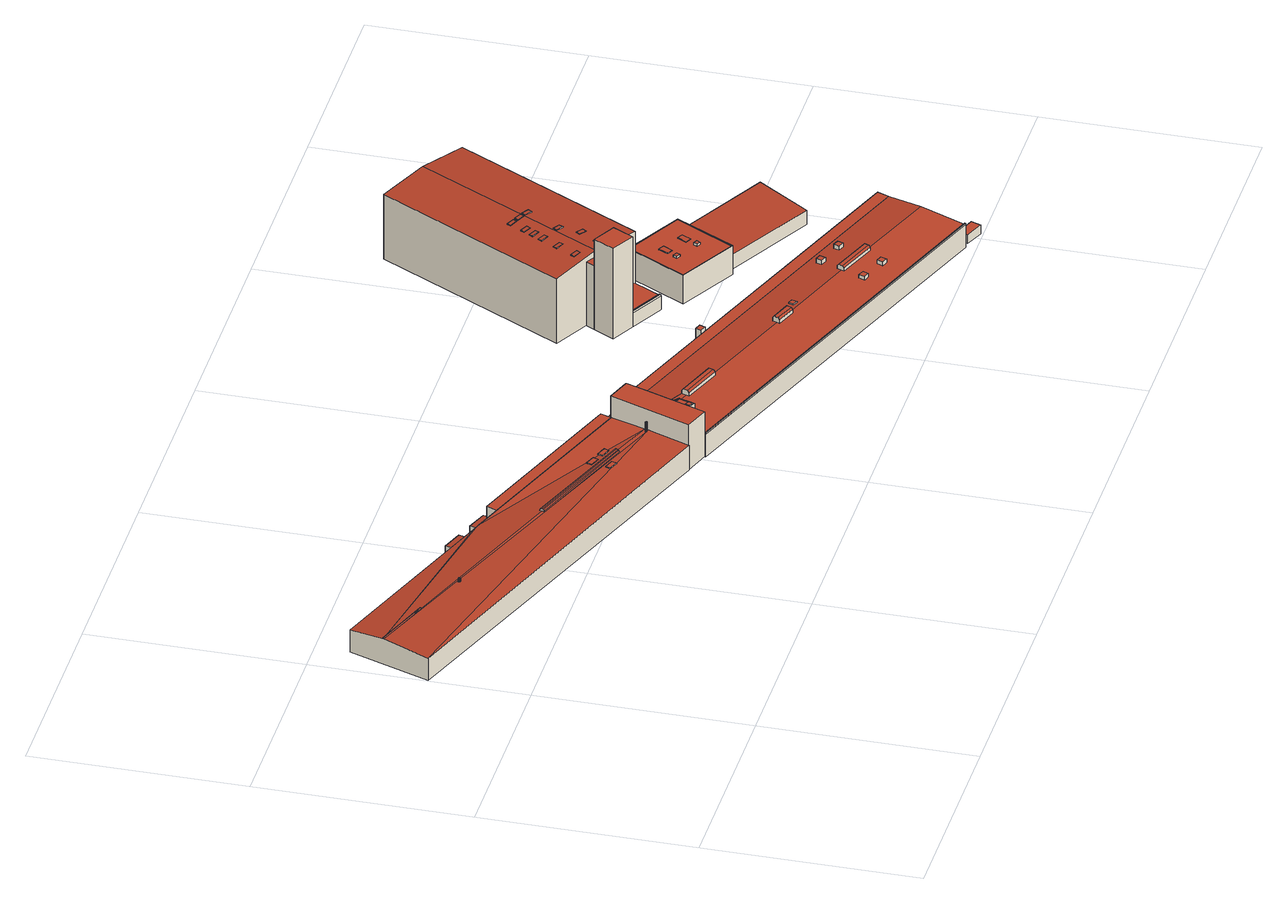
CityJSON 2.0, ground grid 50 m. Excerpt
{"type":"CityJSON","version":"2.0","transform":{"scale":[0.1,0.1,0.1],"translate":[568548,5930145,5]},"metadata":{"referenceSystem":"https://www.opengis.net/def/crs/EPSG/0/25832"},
"CityObjects":{
"building1":{"type":"Building","attributes":{"Grundfläche 2D":"4253.292030","Grundhöhe NN":"5.218"},"children":["building1-1","building1-2","building1-3","building1-4","building1-5","building1-6","building1-7","building1-8","building1-9","building1-10","building1-11","building1-12","building1-13","building1-14"],"geometry":[{"type":"MultiSurface","lod":"3","boundaries":[[[0,1,2,3]],[[1,4,5,2]],[[4,6,7,5]],[[8,9,10,11,12,13],[14,15,16,17]],[[18,19,20,21,22,11]],[[18,11,10]],[[20,23,21]],[[20,24,25,23]],[[26,27,28,29]],[[27,30,31,28]],[[30,32,33,31]],[[34,35,36,37,38]],[[39,40,41,42]],[[43,40,39,44]],[[45,43,44,46]],[[47,48,45,46,49,50]],[[51,47,50,52]],[[53,51,52,54]],[[55,56,57,58,59,60,61,62,63,64,65,66,67,68,69,70,71,72,73]],[[71,70,74]],[[75,76,71,74,77]],[[78,63,62,79,80,81,58,57,56,55,82,83,76,75,84,85,86,87,88]],[[89,90,91,92,93,94]],[[95,96,97,42,41,98,99,90,100,101]],[[102,103,104,105,104,106,41,107]],[[41,106,98]],[[107,108,102]],[[91,90,99,98,106,104,105,93,92]],[[109,110,111,100,112,113]],[[101,100,111,110,109,113,114,105,104,103,102,115,116,53,54,117,118]],[[114,105,114,119]],[[114,113,119]],[[120,105,114,119]],[[121,122,123,124,125,126,127]],[[128,129,130,131,132,133]],[[134,135,136,137]],[[138,139,140,141,142,143]],[[60,59,58,81,6,4,1,0]],[[7,6,81,80]],[[80,79,62,61,3,2,5,7]],[[0,3,61,60]],[[24,68,67,25]],[[30,27,26,71,76,83,32]],[[33,32,83,82]],[[29,28,31,33,82,55,73,72]],[[26,29,72,71]],[[144,145,35,34]],[[145,146,36,35]],[[146,78,37,36]],[[38,37,78,88]],[[96,95,46,44,39,42,97]],[[118,117,54,52,50,49,46,95,101]],[[115,102,108,107,41,40,43,45,48,47,51,53,116]],[[34,122,121,89,147,148,144]],[[149,125,124,123,122,34,38,88,87,150,151,152,153,66,65,154]],[[155,127,126,125,149,156]],[[100,90,89,121,127,155,157,112]],[[128,133,158,159]],[[129,128,159,160]],[[130,129,160,161]],[[145,144,148,162]],[[146,145,162,163]],[[64,63,78,146,163,164]],[[65,64,164,154]],[[136,135,165,166]],[[132,137,136,166,158,133]],[[137,132,131,134]],[[89,94,167,147]],[[141,140,168,165,135,134,131,130,161,169,120,119,113,112,157,170]],[[93,105,120,169,171]],[[94,93,171,167]],[[142,141,170,172]],[[143,142,172,173]],[[138,143,173,174]],[[139,138,174,175]],[[140,139,175,168]],[[170,157,155,156,149,154,164,163,162,148,147,167,171,169,161,160,159,158,166,165,168,175,174,173,172]]],"semantics":{"surfaces":[{"type":"RoofSurface"},{"type":"WallSurface"},{"type":"GroundSurface"}],"values":[0,0,0,0,0,0,0,0,0,0,0,0,0,0,0,0,0,0,0,0,0,0,0,0,0,0,0,0,0,0,0,0,0,0,0,0,0,1,1,1,1,1,1,1,1,1,1,1,1,1,1,1,1,1,1,1,1,1,1,1,1,1,1,1,1,1,1,1,1,1,1,1,1,1,1,1,2]}}]},
"building1-1":{"type":"BuildingInstallation","parents":["building1"],"geometry":[{"type":"MultiSurface","lod":"3","boundaries":[[[176,177,21,178]],[[21,177,179]],[[180,181,179,177]],[[182,183,184,185,186,181,180,187,188]],[[189,190,191,184,183]],[[192,193,194,195,196,197,198,191,190]],[[195,199,200,196]],[[153,152,151,150,182,188,187,180,177,176]],[[182,150,87,86,183]],[[75,77,74,70,69,199,195,194,193,192,190,189,183,86,85,84]],[[68,24,200,199,69]],[[196,200,24,20,19,18,191,198,197]],[[191,18,10]],[[8,184,191,10,9]],[[185,184,8,13]],[[13,12,181,186,185]],[[181,12,11]],[[21,179,181,11,22]],[[21,179,21,23]],[[178,21,23,25]],[[176,178,25,67,66,153]]],"semantics":{"surfaces":[{"type":"RoofSurface"},{"type":"WallSurface"}],"values":[0,0,0,0,0,0,0,1,1,1,1,1,1,1,1,1,1,1,1,1,1]}}]},
"building1-2":{"type":"BuildingInstallation","parents":["building1"],"geometry":[{"type":"MultiSurface","lod":"3","boundaries":[[[201,202,203,204]],[[202,205,206,207,203]],[[206,208,209,207]],[[210,56,211,212,208,206,205,202,201]],[[209,208,212,213]],[[213,214,57,215,204,203,207,209]],[[215,210,201,204]]],"semantics":{"surfaces":[{"type":"RoofSurface"},{"type":"WallSurface"}],"values":[0,0,0,1,1,1,1]}}]},
"building1-3":{"type":"BuildingInstallation","parents":["building1"],"geometry":[{"type":"MultiSurface","lod":"3","boundaries":[[[216,217,218,219]],[[220,221,219,218]],[[221,222,216,219]],[[217,216,222,223]],[[218,217,223,220]]],"semantics":{"surfaces":[{"type":"RoofSurface"},{"type":"WallSurface"}],"values":[0,1,1,1,1]}}]},
"building1-4":{"type":"BuildingInstallation","parents":["building1"],"geometry":[{"type":"MultiSurface","lod":"3","boundaries":[[[224,225,226,227]],[[227,226,228,229]],[[224,227,229,230]],[[225,224,230,231]],[[226,225,231,228]]],"semantics":{"surfaces":[{"type":"RoofSurface"},{"type":"WallSurface"}],"values":[0,1,1,1,1]}}]},
"building1-5":{"type":"BuildingInstallation","parents":["building1"],"geometry":[{"type":"MultiSurface","lod":"3","boundaries":[[[232,233,234,235]],[[235,234,236,237]],[[232,235,237,238]],[[233,232,238,239]],[[234,233,239,236]]],"semantics":{"surfaces":[{"type":"RoofSurface"},{"type":"WallSurface"}],"values":[0,1,1,1,1]}}]},
"building1-6":{"type":"BuildingInstallation","parents":["building1"],"geometry":[{"type":"MultiSurface","lod":"3","boundaries":[[[240,241,242,243]],[[243,242,244,245]],[[240,243,245,246]],[[241,240,246,247]],[[242,241,247,244]]],"semantics":{"surfaces":[{"type":"RoofSurface"},{"type":"WallSurface"}],"values":[0,1,1,1,1]}}]},
"building1-7":{"type":"BuildingInstallation","parents":["building1"],"geometry":[{"type":"MultiSurface","lod":"3","boundaries":[[[248,249,250,251,252,253,254]],[[104,255,256,257,253,258]],[[259,254,253,257,106]],[[259,260,254]],[[254,260,103]],[[261,114,258,253,252]],[[258,114,104]],[[248,254,103]]],"semantics":{"surfaces":[{"type":"RoofSurface"},{"type":"WallSurface"}],"values":[0,0,0,0,0,1,1,1]}}]},
"building1-8":{"type":"BuildingInstallation","parents":["building1"],"geometry":[{"type":"MultiSurface","lod":"3","boundaries":[[[262,263,264,265,266,267,268,269,270,271,272]],[[273,274,263,262]],[[274,275,264,263]],[[275,276,265,264]],[[276,277,266,265]],[[277,278,267,266]],[[278,98,268,267]],[[269,268,98,99]],[[99,279,270,269]],[[279,280,271,270]],[[280,281,272,271]],[[281,273,262,272]]],"semantics":{"surfaces":[{"type":"RoofSurface"},{"type":"WallSurface"}],"values":[0,1,1,1,1,1,1,1,1,1,1,1]}}]},
"building1-9":{"type":"BuildingInstallation","parents":["building1"],"geometry":[{"type":"MultiSurface","lod":"3","boundaries":[[[282,283,284,285,286,287,288,289,290,291,292,293,294,295,296]],[[285,284,297,298]],[[286,285,298,299]],[[287,286,299,300]],[[288,287,300,301]],[[289,288,301,302]],[[290,289,302,303]],[[291,290,303,304]],[[292,291,304,305]],[[293,292,305,306]],[[294,293,306,307]],[[295,294,307,308]],[[296,295,308,309]],[[282,296,309,310]],[[283,282,310,311]],[[284,283,311,297]]],"semantics":{"surfaces":[{"type":"RoofSurface"},{"type":"WallSurface"}],"values":[0,1,1,1,1,1,1,1,1,1,1,1,1,1,1,1]}}]},
"building1-10":{"type":"BuildingInstallation","parents":["building1"],"geometry":[{"type":"MultiSurface","lod":"3","boundaries":[[[312,313,314,315,316,317]],[[318,319,314,313]],[[319,320,315,314]],[[320,109,321,317,316,315]],[[321,322,312,317]],[[322,318,313,312]]],"semantics":{"surfaces":[{"type":"RoofSurface"},{"type":"WallSurface"}],"values":[0,1,1,1,1,1]}}]},
"building1-11":{"type":"BuildingInstallation","parents":["building1"],"geometry":[{"type":"MultiSurface","lod":"3","boundaries":[[[323,324,325,326,327]],[[328,329,325,324]],[[330,326,325,329,111]],[[327,326,330,331]],[[324,323,327,331,110,328]]],"semantics":{"surfaces":[{"type":"RoofSurface"},{"type":"WallSurface"}],"values":[0,1,1,1,1]}}]},
"building1-12":{"type":"BuildingInstallation","parents":["building1"],"geometry":[{"type":"MultiSurface","lod":"3","boundaries":[[[332,333,334,335]],[[336,337,332,335]],[[337,92,338,333,332]],[[91,339,334,333,338]],[[339,336,335,334]]],"semantics":{"surfaces":[{"type":"RoofSurface"},{"type":"WallSurface"}],"values":[0,1,1,1,1]}}]},
"building1-13":{"type":"BuildingInstallation","parents":["building1"],"geometry":[{"type":"MultiSurface","lod":"3","boundaries":[[[340,341,342,343]],[[343,342,344,345]],[[340,343,345,346]],[[346,347,341,340]],[[347,344,342,341]]],"semantics":{"surfaces":[{"type":"RoofSurface"},{"type":"WallSurface"}],"values":[0,1,1,1,1]}}]},
"building1-14":{"type":"BuildingInstallation","parents":["building1"],"geometry":[{"type":"MultiSurface","lod":"3","boundaries":[[[348,349,350,351]],[[351,350,16,15]],[[348,351,15,14]],[[349,348,14,17]],[[350,349,17,16]]],"semantics":{"surfaces":[{"type":"RoofSurface"},{"type":"WallSurface"}],"values":[0,1,1,1,1]}}]},
"building2":{"type":"Building","attributes":{"Grundfläche 2D":"434.151281","Grundhöhe NN":"5.255"},"geometry":[{"type":"Solid","lod":"3","boundaries":[[[[352,353,354,355,356]],[[357,112,358,359]],[[360,361,362,65,64,363]],[[355,354,364,365]],[[352,356,366,367]],[[353,352,367,368]],[[112,357,369,370]],[[353,358,112,370,364,354]],[[358,353,368,371,359]],[[357,359,371,369]],[[363,64,372,373]],[[363,373,366,356,360]],[[360,356,355,361]],[[361,355,365,374,362]],[[65,362,374,375]],[[64,65,375,372]],[[373,372,375,374,365,364,370,369,371,368,367,366]]]],"semantics":{"surfaces":[{"type":"RoofSurface"},{"type":"WallSurface"},{"type":"GroundSurface"}],"values":[[0,0,0,1,1,1,1,1,1,1,1,1,1,1,1,1,2]]}}]},
"building3":{"type":"Building","attributes":{"Grundfläche 2D":"2.293160","Grundhöhe NN":"5.365"},"geometry":[{"type":"Solid","lod":"3","boundaries":[[[[376,377,378,379]],[[380,381,379,378]],[[381,382,376,379]],[[382,383,377,376]],[[383,380,378,377]],[[383,382,381,380]]]],"semantics":{"surfaces":[{"type":"RoofSurface"},{"type":"WallSurface"},{"type":"GroundSurface"}],"values":[[0,1,1,1,1,2]]}}]},
"building4":{"type":"Building","attributes":{"Grundfläche 2D":"1411.359945","Grundhöhe NN":"5.517"},"children":["building4-1","building4-2","building4-3","building4-4","building4-5","building4-6","building4-7","building4-8","building4-9","building4-10","building4-11","building4-12"],"geometry":[{"type":"Solid","lod":"3","boundaries":[[[[384,385,386,387,388,389,390]],[[391,392,393,394]],[[392,395,396,393]],[[397,398,399,400]],[[401,402,403,404]],[[405,406,407,408]],[[397,389,388,398]],[[400,399,409,410]],[[402,401,410,411]],[[403,402,411,412]],[[389,397,404,403,412,384,390]],[[401,404,397,400,410]],[[413,386,385,384,412,414]],[[387,386,413,415]],[[408,407,416,417]],[[405,408,417,418]],[[406,405,418,419]],[[399,398,388,387,415,420,395,392,391,421,409]],[[406,419,422,396,395,420,416,407]],[[394,393,396,422,423]],[[391,394,423,421]],[[420,415,413,414,412,411,410,409,421,423,422,419,418,417,416]]]],"semantics":{"surfaces":[{"type":"RoofSurface"},{"type":"WallSurface"},{"type":"GroundSurface"}],"values":[[0,0,0,0,0,0,1,1,1,1,1,1,1,1,1,1,1,1,1,1,1,2]]}}]},
"building4-1":{"type":"BuildingInstallation","parents":["building4"],"geometry":[{"type":"MultiSurface","lod":"3","boundaries":[[[424,425,426,427]],[[384,385,427,426]],[[385,428,424,427]],[[425,424,428,390]],[[390,384,426,425]]],"semantics":{"surfaces":[{"type":"RoofSurface"},{"type":"WallSurface"}],"values":[0,1,1,1,1]}}]},
"building4-2":{"type":"BuildingInstallation","parents":["building4"],"geometry":[{"type":"MultiSurface","lod":"3","boundaries":[[[429,430,431,432]],[[433,434,432,431]],[[434,435,429,432]],[[430,429,435,436]],[[431,430,436,433]]],"semantics":{"surfaces":[{"type":"RoofSurface"},{"type":"WallSurface"}],"values":[0,1,1,1,1]}}]},
"building4-3":{"type":"BuildingInstallation","parents":["building4"],"geometry":[{"type":"MultiSurface","lod":"3","boundaries":[[[437,438,439,440]],[[440,439,441,442]],[[437,440,442,443]],[[438,437,443,444]],[[439,438,444,441]]],"semantics":{"surfaces":[{"type":"RoofSurface"},{"type":"WallSurface"}],"values":[0,1,1,1,1]}}]},
"building4-4":{"type":"BuildingInstallation","parents":["building4"],"geometry":[{"type":"MultiSurface","lod":"3","boundaries":[[[445,446,447,448]],[[445,448,449,450]],[[451,449,448,447]],[[446,445,450,452]],[[452,451,447,446]]],"semantics":{"surfaces":[{"type":"RoofSurface"},{"type":"WallSurface"}],"values":[0,1,1,1,1]}}]},
"building4-5":{"type":"BuildingInstallation","parents":["building4"],"geometry":[{"type":"MultiSurface","lod":"3","boundaries":[[[453,454,455,456]],[[456,455,457,458]],[[453,456,458,459]],[[459,460,454,453]],[[460,457,455,454]]],"semantics":{"surfaces":[{"type":"RoofSurface"},{"type":"WallSurface"}],"values":[0,1,1,1,1]}}]},
"building4-6":{"type":"BuildingInstallation","parents":["building4"],"geometry":[{"type":"MultiSurface","lod":"3","boundaries":[[[461,462,463,464]],[[464,463,465,466]],[[461,464,466,467]],[[462,461,467,468]],[[463,462,468,465]]],"semantics":{"surfaces":[{"type":"RoofSurface"},{"type":"WallSurface"}],"values":[0,1,1,1,1]}}]},
"building4-7":{"type":"BuildingInstallation","parents":["building4"],"geometry":[{"type":"MultiSurface","lod":"3","boundaries":[[[469,470,471,472]],[[473,474,472,471]],[[474,475,469,472]],[[470,469,475,476]],[[476,473,471,470]]],"semantics":{"surfaces":[{"type":"RoofSurface"},{"type":"WallSurface"}],"values":[0,1,1,1,1]}}]},
"building4-8":{"type":"BuildingInstallation","parents":["building4"],"geometry":[{"type":"MultiSurface","lod":"3","boundaries":[[[477,478,479,480]],[[480,479,481,482]],[[477,480,482,483]],[[478,477,483,484]],[[479,478,484,481]]],"semantics":{"surfaces":[{"type":"RoofSurface"},{"type":"WallSurface"}],"values":[0,1,1,1,1]}}]},
"building4-9":{"type":"BuildingInstallation","parents":["building4"],"geometry":[{"type":"MultiSurface","lod":"3","boundaries":[[[485,486,487,488]],[[488,487,489,490]],[[490,491,485,488]],[[486,485,491,492]],[[492,489,487,486]]],"semantics":{"surfaces":[{"type":"RoofSurface"},{"type":"WallSurface"}],"values":[0,1,1,1,1]}}]},
"building4-10":{"type":"BuildingInstallation","parents":["building4"],"geometry":[{"type":"MultiSurface","lod":"3","boundaries":[[[493,494,495,496]],[[496,495,497,498]],[[498,499,493,496]],[[499,500,494,493]],[[495,494,500,497]]],"semantics":{"surfaces":[{"type":"RoofSurface"},{"type":"WallSurface"}],"values":[0,1,1,1,1]}}]},
"building4-11":{"type":"BuildingInstallation","parents":["building4"],"geometry":[{"type":"MultiSurface","lod":"3","boundaries":[[[501,502,503,504]],[[504,503,505,506]],[[501,504,506,507]],[[502,501,507,508]],[[503,502,508,505]]],"semantics":{"surfaces":[{"type":"RoofSurface"},{"type":"WallSurface"}],"values":[0,1,1,1,1]}}]},
"building4-12":{"type":"BuildingInstallation","parents":["building4"],"geometry":[{"type":"MultiSurface","lod":"3","boundaries":[[[509,510,511,512,513]],[[514,515,511,510]],[[515,516,512,511]],[[513,512,516,517]],[[517,518,514,510,509,513]]],"semantics":{"surfaces":[{"type":"RoofSurface"},{"type":"WallSurface"}],"values":[0,1,1,1,1]}}]},
"building5":{"type":"Building","attributes":{"Grundfläche 2D":"269.370433","Grundhöhe NN":"5.433"},"children":["building5-1","building5-2","building5-3","building5-4","building5-5","building5-6"],"geometry":[{"type":"Solid","lod":"3","boundaries":[[[[519,520,521,522]],[[523,524,525,526]],[[523,526,527,528]],[[524,523,528,529]],[[525,524,529,530]],[[519,531,527,526,520]],[[532,521,520,526,525,530]],[[522,521,532,533]],[[519,522,533,531]],[[533,532,530,529,528,527,531]]]],"semantics":{"surfaces":[{"type":"RoofSurface"},{"type":"WallSurface"},{"type":"GroundSurface"}],"values":[[0,0,1,1,1,1,1,1,1,2]]}}]},
"building5-1":{"type":"BuildingInstallation","parents":["building5"],"geometry":[{"type":"MultiSurface","lod":"3","boundaries":[[[534,535,536,537]],[[538,539,536,535]],[[539,540,537,536]],[[534,537,540,541]],[[535,534,541,538]]],"semantics":{"surfaces":[{"type":"RoofSurface"},{"type":"WallSurface"}],"values":[0,1,1,1,1]}}]},
"building5-2":{"type":"BuildingInstallation","parents":["building5"],"geometry":[{"type":"MultiSurface","lod":"3","boundaries":[[[542,543,544,545]],[[521,522,545,544]],[[543,542,546,547]]],"semantics":{"surfaces":[{"type":"RoofSurface"},{"type":"WallSurface"}],"values":[0,1,1]}}]},
"building5-3":{"type":"BuildingInstallation","parents":["building5"],"geometry":[{"type":"MultiSurface","lod":"3","boundaries":[[[548,542,545,549,550,544,543,551]],[[522,519,549,545]],[[519,520,550,549]],[[520,521,544,550]],[[547,552,551,543]],[[552,553,548,551]],[[542,548,553,546]]],"semantics":{"surfaces":[{"type":"RoofSurface"},{"type":"WallSurface"}],"values":[0,1,1,1,1,1,1]}}]},
"building5-4":{"type":"BuildingInstallation","parents":["building5"],"geometry":[{"type":"MultiSurface","lod":"3","boundaries":[[[554,555,556,557]],[[557,556,558,559]],[[554,557,559,560]],[[555,554,560,561]],[[556,555,561,558]]],"semantics":{"surfaces":[{"type":"RoofSurface"},{"type":"WallSurface"}],"values":[0,1,1,1,1]}}]},
"building5-5":{"type":"BuildingInstallation","parents":["building5"],"geometry":[{"type":"MultiSurface","lod":"3","boundaries":[[[562,563,564,565]],[[565,564,566,567]],[[562,565,567,568]],[[563,562,568,569]],[[564,563,569,566]]],"semantics":{"surfaces":[{"type":"RoofSurface"},{"type":"WallSurface"}],"values":[0,1,1,1,1]}}]},
"building5-6":{"type":"BuildingInstallation","parents":["building5"],"geometry":[{"type":"MultiSurface","lod":"3","boundaries":[[[570,571,572,573]],[[574,575,571,570]],[[573,572,576,577]],[[577,574,570,573]],[[572,571,575,576]]],"semantics":{"surfaces":[{"type":"RoofSurface"},{"type":"WallSurface"}],"values":[0,1,1,1,1]}}]},
"building6":{"type":"Building","attributes":{"Grundfläche 2D":"12.031947","Grundhöhe NN":"5.395"},"geometry":[{"type":"Solid","lod":"3","boundaries":[[[[578,579,580,581]],[[582,583,581,580]],[[583,584,578,581]],[[584,585,579,578]],[[585,582,580,579]],[[585,584,583,582]]]],"semantics":{"surfaces":[{"type":"RoofSurface"},{"type":"WallSurface"},{"type":"GroundSurface"}],"values":[[0,1,1,1,1,2]]}}]},
"building7":{"type":"Building","attributes":{"Grundfläche 2D":"340.404632","Grundhöhe NN":"5.467"},"geometry":[{"type":"Solid","lod":"3","boundaries":[[[[586,587,588,589]],[[590,591,589,588]],[[591,592,586,589]],[[592,593,587,586]],[[593,590,588,587]],[[593,592,591,590]]]],"semantics":{"surfaces":[{"type":"RoofSurface"},{"type":"WallSurface"},{"type":"GroundSurface"}],"values":[[0,1,1,1,1,2]]}}]}
},
"vertices":[
[1716,249,73],[1715,246,77],[1809,212,77],[1810,215,73],[1711,236,77],[1805,202,77],[1710,232,73],[1804,198,73],[1045,401,113],[1057,435,113],[1057,436,113],[1044,441,113],[1043,441,113],[1031,406,113],[1047,413,113],[1044,402,113],[1033,406,113],[1037,417,113],[1057,436,112],[1077,491,71],[1079,495,68],[1065,500,69],[1044,442,112],[1065,500,68],[1083,509,68],[1070,514,68],[1152,454,73],[1151,451,78],[1245,417,78],[1246,420,73],[1147,440,78],[1241,406,78],[1146,436,73],[1240,402,73],[1015,368,63],[1014,366,63],[1961,25,63],[1962,27,63],[1015,369,63],[892,529,69],[621,626,69],[621,626,66],[891,528,66],[622,628,71],[892,530,71],[623,631,72],[893,534,72],[624,635,71],[623,632,72],[894,534,72],[895,537,71],[625,637,69],[895,539,69],[625,638,66],[896,540,66],[1242,409,65],[1477,324,65],[1524,307,65],[1712,240,65],[1715,246,65],[1716,249,65],[1810,215,65],[1807,206,65],[2001,135,65],[2030,214,60],[1082,556,60],[1068,514,63],[1070,514,63],[1083,509,63],[1085,508,63],[1080,495,64],[1152,454,65],[1246,420,65],[1245,417,65],[1080,494,64],[1072,471,65],[1148,443,65],[1079,490,64],[1962,27,60],[1805,202,65],[1804,198,65],[1710,232,65],[1240,402,65],[1146,436,65],[1059,436,64],[1059,435,63],[1046,399,62],[1028,406,62],[1015,369,60],[956,389,65],[992,487,66],[846,523,65],[838,525,65],[5,731,59],[956,388,65],[893,534,66],[892,530,66],[892,529,66],[985,490,66],[986,490,66],[995,497,66],[894,534,66],[623,632,66],[183,790,66],[48,839,66],[45,840,66],[79,827,66],[622,628,66],[623,631,66],[855,576,65],[871,568,65],[892,556,65],[1025,579,63],[544,753,61],[48,840,66],[624,635,66],[625,637,66],[895,539,66],[895,537,66],[524,760,61],[74,922,59],[956,389,117],[1015,368,117],[1015,369,117],[1063,501,117],[1084,560,117],[1083,561,117],[1026,581,117],[542,797,29],[492,815,29],[478,776,33],[524,760,33],[528,769,32],[531,768,32],[524,760,39],[544,753,39],[547,762,39],[528,769,39],[631,765,29],[582,783,29],[568,744,33],[610,729,33],[619,755,31],[626,753,31],[1015,368,60],[1014,366,60],[1961,25,60],[956,389,2],[1015,368,2],[1084,560,2],[1028,406,113],[1041,442,113],[1063,501,68],[1068,514,68],[1082,556,2],[1026,581,2],[1083,561,2],[1025,579,2],[531,768,2],[542,797,2],[492,815,2],[478,776,2],[1014,366,2],[1961,25,2],[2030,214,2],[544,753,2],[547,762,2],[956,388,2],[568,744,2],[74,922,2],[610,729,2],[5,731,2],[619,755,2],[626,753,2],[631,765,2],[582,783,2],
[1068,514,69],[1063,501,69],[1070,514,69],[1065,500,70],[1042,443,114],[1044,442,114],[1028,406,115],[1046,399,115],[1045,401,115],[1031,406,115],[1035,418,115],[1041,442,114],[1033,418,115],[1051,412,115],[1059,435,114],[1057,435,114],[1059,436,114],[1079,490,73],[1080,494,69],[1080,495,69],[1079,495,69],[1077,491,72],[1070,471,87],[1085,508,69],[1083,509,69],
[1481,334,74],[1480,331,78],[1527,314,78],[1528,317,74],[1477,324,78],[1476,321,78],[1523,304,78],[1474,317,74],[1522,300,74],[1481,334,65],[1476,321,65],[1474,317,65],[1522,300,65],[1523,304,65],[1528,317,65],
[1704,177,72],[1709,190,72],[1695,196,72],[1690,182,72],[1695,196,63],[1690,182,62],[1704,177,62],[1709,190,63],
[1747,296,72],[1733,301,72],[1728,287,72],[1742,282,72],[1728,287,62],[1742,282,62],[1747,296,61],[1733,301,61],
[1569,314,67],[1557,318,67],[1553,306,67],[1565,301,67],[1553,306,65],[1565,301,65],[1569,314,64],[1557,318,64],
[1812,272,72],[1798,278,72],[1793,264,72],[1807,259,72],[1793,264,62],[1807,259,62],[1812,272,61],[1798,278,61],
[185,794,66],[69,836,66],[68,836,66],[60,839,66],[50,843,66],[49,841,68],[184,793,68],[50,838,66],[52,837,66],[53,837,66],[48,840,67],[152,801,66],[153,801,66],[49,841,66],
[986,493,90],[985,493,90],[985,492,90],[984,492,90],[984,491,90],[984,490,90],[985,490,90],[986,490,90],[987,490,90],[987,491,90],[987,492,90],[986,493,66],[985,493,66],[985,492,66],[984,492,66],[984,491,66],[984,490,66],[987,490,66],[987,491,66],[987,492,66],
[310,738,74],[310,739,74],[309,739,74],[308,739,74],[307,739,74],[306,739,74],[306,738,74],[306,737,74],[306,736,74],[307,736,74],[307,735,74],[308,735,74],[309,735,74],[310,736,74],[310,737,74],[309,739,66],[308,739,66],[307,739,66],[306,739,66],[306,738,66],[306,737,66],[306,736,66],[307,736,66],[307,735,66],[308,735,66],[309,735,66],[310,736,66],[310,737,66],[310,738,66],[310,739,66],
[832,585,67],[828,573,67],[837,570,67],[851,565,67],[855,576,67],[855,577,67],[828,573,65],[837,570,65],[851,565,65],[855,577,65],[832,585,65],
[871,568,67],[868,559,67],[891,551,67],[895,562,67],[872,571,67],[868,559,65],[891,551,65],[895,562,65],[872,571,65],
[823,531,67],[846,522,67],[850,534,67],[827,542,67],[827,542,66],[823,531,65],[846,522,65],[850,534,66],
[1769,153,72],[1774,167,72],[1760,172,72],[1755,158,72],[1760,172,63],[1755,158,62],[1769,153,62],[1774,167,63],
[1047,413,116],[1037,417,116],[1033,406,116],[1044,402,116],
[1092,585,40],[1034,605,40],[1026,581,40],[1083,561,40],[1091,584,40],[610,729,61],[1034,605,63],[619,755,61],[1091,584,60],[1083,561,60],[1084,560,60],[2040,241,60],[1026,581,3],[1083,561,3],[1091,584,3],[1092,585,3],[1034,605,3],[610,729,3],[1025,579,3],[619,755,3],[2030,214,3],[2040,241,3],[1084,560,3],[1082,556,3],
[1481,497,28],[1466,502,28],[1461,488,28],[1476,483,28],[1461,488,4],[1476,483,4],[1481,497,4],[1466,502,4],
[1473,644,40],[1553,602,40],[1555,601,40],[1592,670,40],[1510,713,40],[1498,693,40],[1474,647,40],[1370,787,171],[1481,728,183],[1716,1173,183],[1605,1232,171],[1594,669,171],[1828,1113,171],[1498,693,168],[1510,713,168],[1454,743,168],[1443,722,168],[1443,722,237],[1417,673,237],[1473,644,237],[1498,693,237],[1829,1072,40],[1811,1081,40],[1772,1007,40],[1790,997,40],[1454,743,5],[1443,722,5],[1417,673,5],[1473,644,5],[1555,601,5],[1553,602,5],[1592,670,5],[1772,1007,5],[1790,997,5],[1829,1072,5],[1811,1081,5],[1594,669,5],[1370,787,5],[1828,1113,5],[1605,1232,5],
[1554,605,45],[1474,647,45],[1473,644,45],[1553,602,45],[1554,605,40],
[1519,897,181],[1536,888,182],[1541,897,182],[1524,906,181],[1541,897,181],[1524,906,179],[1519,897,179],[1536,888,181],
[1538,734,180],[1521,744,182],[1516,735,182],[1534,725,180],[1516,735,181],[1534,725,179],[1538,734,179],[1521,744,181],
[1562,778,180],[1544,788,182],[1539,779,182],[1557,769,180],[1557,769,179],[1562,778,179],[1539,779,181],[1544,788,181],
[1474,813,181],[1492,804,182],[1496,813,182],[1479,822,181],[1496,813,181],[1479,822,179],[1474,813,179],[1492,804,181],
[1495,852,181],[1512,843,182],[1517,852,182],[1500,861,181],[1517,852,181],[1500,861,179],[1495,852,179],[1512,843,181],
[1559,921,183],[1576,912,184],[1581,921,184],[1564,930,183],[1581,921,183],[1564,930,181],[1559,921,181],[1576,912,183],
[1451,769,181],[1468,760,182],[1473,769,182],[1456,778,181],[1473,769,181],[1456,778,179],[1451,769,179],[1468,760,181],
[1507,875,181],[1524,866,182],[1529,875,182],[1512,884,181],[1529,875,181],[1512,884,179],[1507,875,179],[1524,866,181],
[1561,830,183],[1544,839,184],[1539,830,184],[1557,820,183],[1539,830,183],[1557,820,181],[1561,830,181],[1544,839,183],
[1537,932,181],[1555,923,182],[1559,932,182],[1542,941,181],[1559,932,181],[1542,941,179],[1537,932,179],[1555,923,181],
[1586,918,184],[1581,910,184],[1599,900,183],[1604,909,183],[1586,919,184],[1581,910,183],[1599,900,181],[1604,909,181],[1586,919,183],[1586,918,183],
[1730,486,77],[1804,627,77],[1665,702,77],[1590,561,77],[1818,653,38],[1767,680,38],[1753,654,38],[1804,627,38],[1804,627,4],[1818,653,4],[1767,680,4],[1753,654,4],[1730,486,4],[1665,702,4],[1590,561,4],
[1679,608,79],[1691,630,79],[1677,637,79],[1666,615,79],[1691,630,77],[1677,637,77],[1666,615,77],[1679,608,77],
[1591,561,78],[1665,700,78],[1665,702,78],[1590,561,78],[1591,561,77],[1665,700,77],
[1729,488,78],[1730,486,78],[1804,627,78],[1803,627,78],[1803,627,77],[1729,488,77],
[1733,580,79],[1744,602,79],[1731,609,79],[1719,587,79],[1731,609,77],[1719,587,77],[1733,580,77],[1744,602,77],
[1719,555,83],[1724,564,83],[1714,569,83],[1710,560,83],[1714,569,77],[1710,560,77],[1719,555,77],[1724,564,77],
[1662,586,82],[1667,595,82],[1657,600,82],[1653,591,82],[1662,586,77],[1667,595,77],[1657,600,77],[1653,591,77],
[2018,6,26],[2027,29,26],[1981,46,26],[1973,23,26],[1981,46,4],[1973,23,4],[2018,6,4],[2027,29,4],
[2023,498,56],[1799,617,56],[1736,498,42],[1960,379,42],[1736,498,5],[1960,379,5],[2023,498,5],[1799,617,5]
]}
